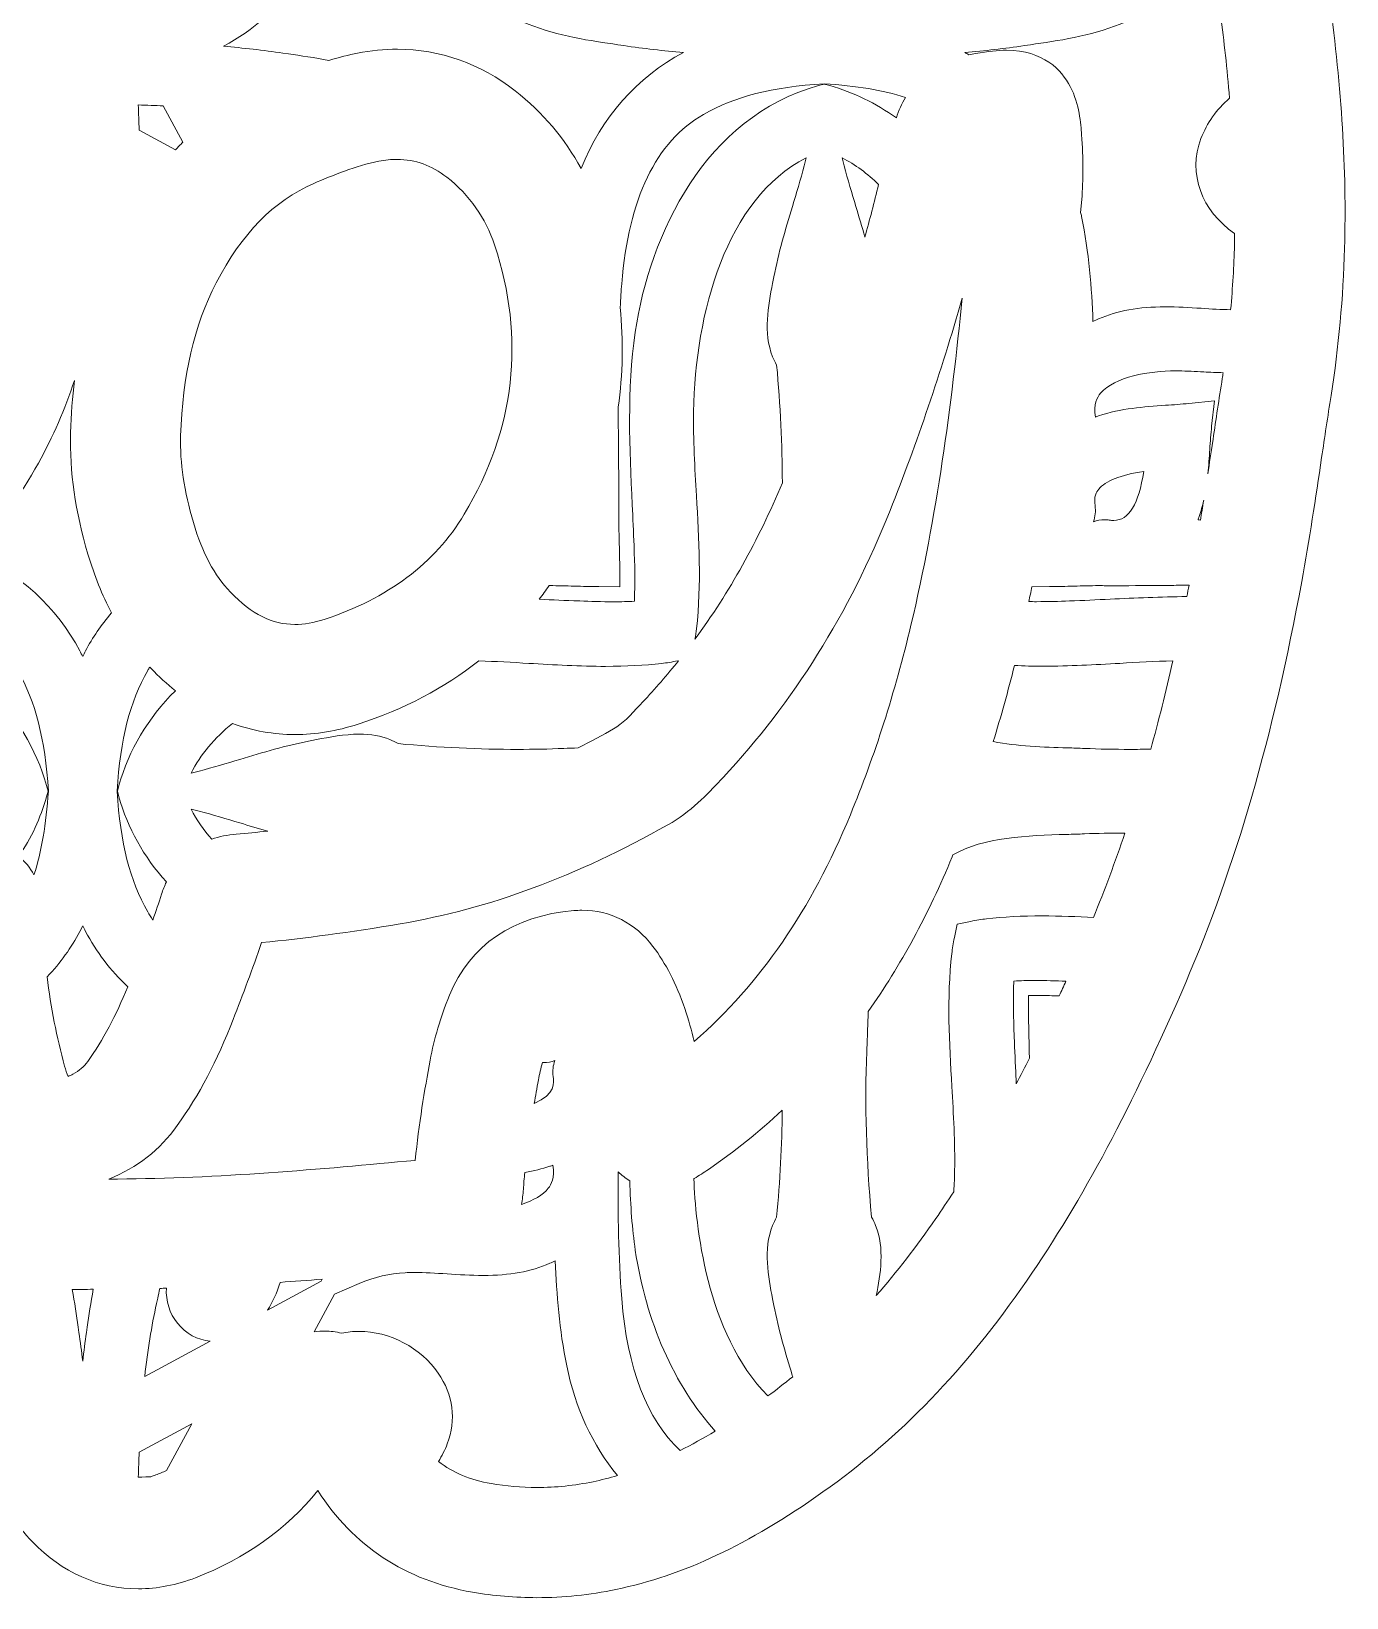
# Model space of a CAD drawing. Header units: inches. Extents: x 792 to 7891, y -1102 to 2748.
# Drawn here: x 4306 to 4750, y -1095 to -566 of the extents above; entities that cross this region are included whole.
import ezdxf

# ---------------------------------------------------------------- set-up
doc = ezdxf.new("R2010")
doc.units = ezdxf.units.IN
doc.header["$MEASUREMENT"] = 0
doc.layers.add('Layer 1', color=7, linetype='Continuous')

# ---------------------------------------------------------------- blocks, each defined once
blk = doc.blocks.new('block 15')
at = {"layer": 'Layer 1', "lineweight": 0}
for points, knots in [([(4744.07, -555.47), (4738.58, -515.81), (4728.66, -478.35), (4714.58, -444.14), (4701.51, -412.35), (4681.05, -383.56), (4653.79, -358.56), (4636.15, -342.39), (4616.35, -332.86), (4594.94, -330.24), (4588.32, -329.43), (4581.64, -329.01), (4575.1, -329.01), (4559.79, -329.01), (4544.75, -331.24), (4530.32, -335.64), (4514.45, -317.03), (4496.29, -301.08), (4476.17, -288.06), (4478.48, -288.44), (4480.87, -288.64), (4483.33, -288.64), (4483.39, -288.64), (4483.97, -288.63), (4483.97, -288.63), (4488.54, -288.57), (4492.7, -288.46), (4497.28, -287.74), (4515.42, -284.91), (4529.08, -274.07), (4535.72, -257.24), (4543.94, -236.41), (4542.36, -216.49), (4531.23, -199.15), (4534.14, -197.76), (4537.17, -196.56), (4540.31, -195.57), (4540.51, -195.63), (4540.75, -195.69), (4541.02, -195.78), (4545.95, -197.24), (4551.14, -199.57), (4557.85, -203.34), (4568.58, -209.35), (4578.83, -216.43), (4588.32, -224.38), (4590.15, -226.07), (4595.3, -230.67), (4603.38, -230.67), (4606.37, -230.67), (4609.27, -230.03), (4612.02, -228.77), (4616.21, -226.86), (4625.81, -220.75), (4624.56, -205.27), (4623.44, -190.58), (4614.05, -181.19), (4610.97, -178.11), (4602.68, -169.83), (4593.38, -164.75), (4585.18, -160.26), (4574.17, -154.24), (4562.38, -151.23), (4549.07, -151.05), (4549.07, -151.05), (4547.24, -151.04), (4547.24, -151.04), (4523.28, -151.04), (4501.75, -157.27), (4483.25, -169.57), (4482.27, -170.22), (4481.66, -170.4), (4480.39, -170.4), (4480.04, -170.4), (4479.68, -170.38), (4479.28, -170.36), (4476.5, -170.17), (4473.7, -170.07), (4470.97, -170.07), (4443.61, -170.07), (4418.63, -179.48), (4396.72, -198.04), (4391.26, -202.66), (4386.11, -207.55), (4381.31, -212.67), (4380.28, -191.22), (4377.92, -172.97), (4374.01, -155.84), (4372.25, -148.15), (4370.27, -142), (4367.76, -136.48), (4360.73, -120.96), (4350, -105.1), (4323.77, -105.1), (4320.71, -105.1), (4317.48, -105.31), (4313.87, -105.74), (4300.78, -107.3), (4287.93, -109.66), (4275.51, -111.94), (4275.51, -111.94), (4267.02, -113.49), (4267.02, -113.49), (4262.03, -114.39), (4256.8, -116.05), (4251.48, -118.42), (4248.35, -119.81), (4238.82, -124.04), (4235.16, -134.4), (4231.53, -144.72), (4236.23, -153.88), (4237.77, -156.89), (4239.15, -159.58), (4240.65, -162.23), (4241.98, -164.57), (4241.98, -164.57), (4242.03, -164.67), (4242.03, -164.67), (4243.01, -166.39), (4243.92, -168.01), (4244.8, -169.67), (4248.86, -177.28), (4251.58, -185.36), (4253.13, -194.37), (4253.53, -196.67), (4253.85, -198.99), (4254.11, -201.34), (4252.34, -199.48), (4250.49, -197.7), (4248.54, -195.98), (4223.35, -173.67), (4194.23, -162.37), (4162.01, -162.37), (4160.45, -162.37), (4158.86, -162.39), (4157.29, -162.45), (4127.81, -163.42), (4102.96, -174.03), (4083.42, -193.97), (4058.05, -194.3), (4038.64, -206.93), (4022.98, -219.28), (4013.76, -226.54), (4009.07, -236.01), (4009.04, -247.43), (4009.02, -254.6), (4013.19, -261.21), (4019.68, -264.28), (4022.15, -265.45), (4024.9, -266.07), (4027.63, -266.07), (4031.94, -266.07), (4036.13, -264.56), (4039.48, -261.81), (4039.48, -261.81), (4042.47, -259.32), (4042.47, -259.32), (4043.71, -258.28), (4044.69, -257.47), (4045.66, -256.72), (4049.04, -254.09), (4052.62, -251.6), (4056.35, -249.24), (4056.09, -263.31), (4061.02, -276.22), (4070.23, -285.61), (4079.27, -294.82), (4091.7, -299.9), (4105.22, -299.9), (4106.14, -299.9), (4107.06, -299.87), (4107.98, -299.83), (4108.98, -299.78), (4109.97, -299.71), (4110.95, -299.63), (4104.15, -304.43), (4097.84, -309.82), (4092.02, -315.79), (4087.25, -315.28), (4082.43, -315.02), (4077.64, -315.02), (4070.92, -315.02), (4064.12, -315.52), (4057.41, -316.52), (4025.88, -321.2), (3996.83, -335.87), (3971.08, -360.13), (3956.2, -374.14), (3943.34, -390.38), (3931.76, -409.76), (3913.95, -439.58), (3898.98, -472.16), (3886.01, -509.37), (3873.74, -544.54), (3864.61, -583.14), (3858.08, -627.38), (3851.44, -672.45), (3849.03, -712.41), (3850.7, -749.54), (3851.53, -767.8), (3853.21, -786.54), (3855.85, -806.82), (3861.46, -849.8), (3872.51, -891.17), (3888.69, -929.77), (3905.56, -970.02), (3928.25, -1006.26), (3956.13, -1037.47), (3966.76, -1049.36), (3979.07, -1059.45), (3992.73, -1067.45), (4004.52, -1074.35), (4016.92, -1077.85), (4029.61, -1077.85), (4036.4, -1077.85), (4043.24, -1076.83), (4049.95, -1074.8), (4074.31, -1067.45), (4094.48, -1054.05), (4109.88, -1034.98), (4112.87, -1031.27), (4115.75, -1027.23), (4118.57, -1022.77), (4121.34, -1027.7), (4124.2, -1032.67), (4127.15, -1037.58), (4137.22, -1054.33), (4150.28, -1068.49), (4165.98, -1079.68), (4179.94, -1089.63), (4195.25, -1094.67), (4211.47, -1094.67), (4220.31, -1094.67), (4229.34, -1093.13), (4238.3, -1090.09), (4259.88, -1082.77), (4277.46, -1071.04), (4290.7, -1055.13), (4290.71, -1055.16), (4290.73, -1055.19), (4290.74, -1055.21), (4295.54, -1063.6), (4300.55, -1070.44), (4306.04, -1076.13), (4316, -1086.44), (4328.34, -1091.89), (4341.74, -1091.89), (4348.13, -1091.89), (4354.63, -1090.63), (4361.06, -1088.15), (4377.8, -1081.69), (4391.67, -1071.82), (4402.4, -1058.77), (4414.15, -1077.37), (4432.06, -1089.18), (4454.55, -1093.04), (4461.73, -1094.28), (4469.06, -1094.9), (4476.36, -1094.9), (4485.26, -1094.9), (4494.22, -1093.97), (4502.99, -1092.13), (4525.96, -1087.32), (4547.54, -1077.17), (4572.97, -1059.22), (4598.8, -1040.98), (4621.29, -1017.69), (4641.72, -988.01), (4660.82, -960.27), (4677.41, -929.18), (4695.49, -887.2), (4712.31, -848.16), (4725.13, -803.89), (4734.68, -751.86), (4737.27, -737.77), (4739.37, -723.64), (4741.41, -709.97), (4742.42, -703.16), (4743.47, -696.11), (4744.58, -689.06), (4747.17, -672.68), (4748.7, -655.93), (4749.15, -639.27), (4749.87, -612.76), (4748.2, -585.35), (4744.07, -555.47)], [0, 0, 0, 0, 1, 1, 1, 2, 2, 2, 3, 3, 3, 4, 4, 4, 5, 5, 5, 6, 6, 6, 7, 7, 7, 8, 8, 8, 9, 9, 9, 10, 10, 10, 11, 11, 11, 12, 12, 12, 13, 13, 13, 14, 14, 14, 15, 15, 15, 16, 16, 16, 17, 17, 17, 18, 18, 18, 19, 19, 19, 20, 20, 20, 21, 21, 21, 22, 22, 22, 23, 23, 23, 24, 24, 24, 25, 25, 25, 26, 26, 26, 27, 27, 27, 28, 28, 28, 29, 29, 29, 30, 30, 30, 31, 31, 31, 32, 32, 32, 33, 33, 33, 34, 34, 34, 35, 35, 35, 36, 36, 36, 37, 37, 37, 38, 38, 38, 39, 39, 39, 40, 40, 40, 41, 41, 41, 42, 42, 42, 43, 43, 43, 44, 44, 44, 45, 45, 45, 46, 46, 46, 47, 47, 47, 48, 48, 48, 49, 49, 49, 50, 50, 50, 51, 51, 51, 52, 52, 52, 53, 53, 53, 54, 54, 54, 55, 55, 55, 56, 56, 56, 57, 57, 57, 58, 58, 58, 59, 59, 59, 60, 60, 60, 61, 61, 61, 62, 62, 62, 63, 63, 63, 64, 64, 64, 65, 65, 65, 66, 66, 66, 67, 67, 67, 68, 68, 68, 69, 69, 69, 70, 70, 70, 71, 71, 71, 72, 72, 72, 73, 73, 73, 74, 74, 74, 75, 75, 75, 76, 76, 76, 77, 77, 77, 78, 78, 78, 79, 79, 79, 80, 80, 80, 81, 81, 81, 82, 82, 82, 83, 83, 83, 84, 84, 84, 85, 85, 85, 86, 86, 86, 87, 87, 87, 88, 88, 88, 89, 89, 89, 90, 90, 90, 91, 91, 91, 92, 92, 92, 93, 93, 93, 94, 94, 94, 95, 95, 95, 95]), ([(4486.06, -504.8), (4484.1, -504.36), (4482.06, -504.13), (4479.99, -504.13), (4469.66, -504.13), (4459.18, -509.66), (4453.28, -518.23), (4448.23, -525.54), (4447.15, -534.01), (4450.22, -542.07), (4458.61, -564.11), (4485.72, -568.02), (4503.66, -570.61), (4503.66, -570.61), (4505.72, -570.91), (4505.72, -570.91), (4512.43, -571.89), (4519.17, -572.65), (4525.83, -573.24), (4510.14, -581.54), (4498.22, -595.14), (4491.26, -612.39), (4485.79, -602.33), (4478.33, -593.55), (4468.97, -586.15), (4457.35, -576.98), (4443.6, -572.13), (4429.21, -572.13), (4424.79, -572.13), (4420.26, -572.58), (4415.75, -573.47), (4412.78, -574.06), (4409.74, -574.83), (4406.09, -575.93), (4401.3, -574.99), (4396.6, -574.31), (4392.4, -573.7), (4392.4, -573.7), (4390.58, -573.44), (4390.58, -573.44), (4383.87, -572.46), (4377.13, -571.7), (4370.47, -571.11), (4390.8, -560.35), (4404.8, -540.7), (4409.89, -515.74), (4412.35, -503.69), (4413.34, -491.54), (4413.73, -480.3), (4414.34, -480.6), (4414.96, -480.89), (4415.59, -481.16), (4422, -483.95), (4429.16, -485.25), (4438.13, -485.25), (4442.23, -485.25), (4446.32, -485), (4450.28, -484.75), (4454.17, -484.5), (4457.84, -484.27), (4461.46, -484.27), (4462.51, -484.27), (4463.49, -484.29), (4464.44, -484.33), (4469.67, -484.55), (4474.76, -485.75), (4480, -488.01), (4480, -488.01), (4488.32, -491.59), (4488.32, -491.59), (4488.32, -491.59), (4498.17, -509.79), (4498.17, -509.79), (4494.81, -507.55), (4490.74, -505.85), (4486.06, -504.8)], [0, 0, 0, 0, 1, 1, 1, 2, 2, 2, 3, 3, 3, 4, 4, 4, 5, 5, 5, 6, 6, 6, 7, 7, 7, 8, 8, 8, 9, 9, 9, 10, 10, 10, 11, 11, 11, 12, 12, 12, 13, 13, 13, 14, 14, 14, 15, 15, 15, 16, 16, 16, 17, 17, 17, 18, 18, 18, 19, 19, 19, 20, 20, 20, 21, 21, 21, 22, 22, 22, 23, 23, 23, 24, 24, 24, 25, 25, 25, 25]), ([(4666.73, -488.01), (4671.97, -485.75), (4677.06, -484.55), (4682.29, -484.33), (4683.22, -484.29), (4684.22, -484.27), (4685.25, -484.27), (4686.72, -484.27), (4688.21, -484.31), (4689.78, -484.38), (4697.7, -508.48), (4703.57, -534.08), (4707.23, -560.57), (4708.46, -569.47), (4709.48, -578.7), (4710.32, -588.67), (4705.88, -592.49), (4702.64, -597.05), (4700.65, -602.28), (4696.15, -614.08), (4700.81, -626.73), (4712.01, -634.3), (4712.01, -635.67), (4712.01, -636.98), (4711.98, -638.26), (4711.79, -645.28), (4711.35, -652.59), (4710.67, -660.07), (4707.44, -660.03), (4704.16, -659.82), (4700.71, -659.6), (4696.75, -659.36), (4692.66, -659.1), (4688.56, -659.1), (4679.59, -659.1), (4672.43, -660.4), (4666.02, -663.19), (4665.39, -663.46), (4664.77, -663.75), (4664.16, -664.05), (4663.77, -652.81), (4662.78, -640.67), (4660.32, -628.62), (4660.23, -628.15), (4660.11, -627.69), (4659.99, -627.23), (4659.99, -627.23), (4660.37, -622.84), (4660.37, -622.84), (4660.93, -616.28), (4660.92, -609.11), (4660.33, -600.92), (4660.08, -597.35), (4659.61, -590.7), (4656.5, -584.74), (4653.57, -579.15), (4647.46, -572.48), (4634.94, -572.48), (4631.87, -572.48), (4628.79, -572.87), (4624.51, -573.54), (4623.7, -573.66), (4622.95, -573.83), (4622.25, -574.01), (4621.82, -573.75), (4621.37, -573.49), (4620.9, -573.24), (4627.56, -572.65), (4634.3, -571.9), (4641.01, -570.91), (4641.01, -570.91), (4643.07, -570.61), (4643.07, -570.61), (4661.01, -568.02), (4688.12, -564.11), (4696.51, -542.07), (4699.58, -534.01), (4698.49, -525.54), (4693.45, -518.23), (4687.55, -509.66), (4677.06, -504.13), (4666.74, -504.13), (4664.67, -504.13), (4662.63, -504.36), (4660.67, -504.8), (4655.99, -505.85), (4651.92, -507.55), (4648.56, -509.79), (4648.56, -509.79), (4658.41, -491.59), (4658.41, -491.59), (4658.41, -491.59), (4666.73, -488.01), (4666.73, -488.01)], [0, 0, 0, 0, 1, 1, 1, 2, 2, 2, 3, 3, 3, 4, 4, 4, 5, 5, 5, 6, 6, 6, 7, 7, 7, 8, 8, 8, 9, 9, 9, 10, 10, 10, 11, 11, 11, 12, 12, 12, 13, 13, 13, 14, 14, 14, 15, 15, 15, 16, 16, 16, 17, 17, 17, 18, 18, 18, 19, 19, 19, 20, 20, 20, 21, 21, 21, 22, 22, 22, 23, 23, 23, 24, 24, 24, 25, 25, 25, 26, 26, 26, 27, 27, 27, 28, 28, 28, 29, 29, 29, 30, 30, 30, 31, 31, 31, 31]), ([(4509.58, -667.68), (4506.73, -687.21), (4507.66, -706.88), (4508.55, -725.9), (4508.77, -730.44), (4508.99, -735.12), (4509.15, -739.7), (4509.15, -739.7), (4509.16, -740.1), (4509.16, -740.1), (4509.37, -745.85), (4509.59, -752.19), (4509.26, -758.5), (4507.09, -758.61), (4504.77, -758.67), (4502.27, -758.67), (4498.29, -758.67), (4494.33, -758.53), (4490.85, -758.4), (4490.85, -758.4), (4490.46, -758.39), (4490.46, -758.39), (4486.05, -758.23), (4481.54, -758.02), (4477.16, -757.82), (4478.29, -756.31), (4479.39, -754.78), (4480.44, -753.23), (4480.44, -753.23), (4480.73, -753.23), (4480.73, -753.23), (4483.32, -753.23), (4486.09, -753.31), (4489.03, -753.39), (4491.69, -753.46), (4494.44, -753.53), (4497.26, -753.56), (4497.26, -753.56), (4504.38, -753.62), (4504.38, -753.62), (4504.38, -753.62), (4504.32, -746.5), (4504.32, -746.5), (4504.29, -743.69), (4504.22, -740.93), (4504.15, -738.27), (4504.06, -735.07), (4503.98, -732.04), (4503.99, -729.25), (4504.04, -721.57), (4503.97, -713.75), (4503.9, -706.19), (4503.86, -701.78), (4503.82, -697.37), (4503.8, -692.95), (4505.39, -681.85), (4505.62, -670.54), (4504.47, -659.32), (4504.64, -656.21), (4504.8, -653.65), (4504.99, -651.3), (4507.28, -622.53), (4516.58, -603.3), (4532.64, -594.12), (4543.15, -588.12), (4555.72, -584.92), (4573.36, -583.76), (4584.31, -584.48), (4593.16, -585.95), (4600.85, -588.4), (4599.56, -590.53), (4598.52, -592.85), (4597.76, -595.34), (4590.84, -590.32), (4583.3, -586.65), (4575.24, -584.4), (4575.24, -584.4), (4573.36, -583.88), (4573.36, -583.88), (4573.36, -583.88), (4571.48, -584.4), (4571.48, -584.4), (4533.24, -595.07), (4514.43, -634.41), (4509.58, -667.68)], [0, 0, 0, 0, 1, 1, 1, 2, 2, 2, 3, 3, 3, 4, 4, 4, 5, 5, 5, 6, 6, 6, 7, 7, 7, 8, 8, 8, 9, 9, 9, 10, 10, 10, 11, 11, 11, 12, 12, 12, 13, 13, 13, 14, 14, 14, 15, 15, 15, 16, 16, 16, 17, 17, 17, 18, 18, 18, 19, 19, 19, 20, 20, 20, 21, 21, 21, 22, 22, 22, 23, 23, 23, 24, 24, 24, 25, 25, 25, 26, 26, 26, 27, 27, 27, 28, 28, 28, 28]), ([(4341.7, -590.94), (4344.65, -591.02), (4347.46, -591.13), (4350.16, -591.24), (4350.16, -591.24), (4356.79, -603.49), (4356.79, -603.49), (4355.93, -604.34), (4355.1, -605.19), (4354.29, -606.05), (4354.29, -606.05), (4342, -599.4), (4342, -599.4), (4341.89, -596.7), (4341.78, -593.89), (4341.7, -590.94)], [0, 0, 0, 0, 1, 1, 1, 2, 2, 2, 3, 3, 3, 4, 4, 4, 5, 5, 5, 5]), ([(4451.79, -729.13), (4441.87, -745.7), (4425.95, -757.64), (4404.5, -764.62), (4401.01, -765.75), (4397.68, -766.33), (4394.59, -766.33), (4386.9, -766.33), (4379.99, -762.86), (4372.84, -755.43), (4367.39, -749.77), (4363.42, -742.31), (4360.33, -731.96), (4357.18, -721.38), (4355.76, -711.79), (4355.99, -702.69), (4356.64, -682.36), (4360.58, -665.44), (4368.04, -650.99), (4376.62, -634.36), (4387.4, -623.39), (4400.99, -617.46), (4407.16, -614.76), (4415.24, -611.47), (4422.94, -609.96), (4425.09, -609.53), (4427.2, -609.32), (4429.2, -609.32), (4435.23, -609.32), (4440.86, -611.34), (4445.92, -615.34), (4453.63, -621.43), (4459.06, -629.13), (4462.06, -638.22), (4472.47, -669.79), (4469.02, -700.38), (4451.79, -729.13)], [0, 0, 0, 0, 1, 1, 1, 2, 2, 2, 3, 3, 3, 4, 4, 4, 5, 5, 5, 6, 6, 6, 7, 7, 7, 8, 8, 8, 9, 9, 9, 10, 10, 10, 11, 11, 11, 12, 12, 12, 12]), ([(4556.4, -648.99), (4556.26, -649.7), (4556.12, -650.44), (4555.97, -651.19), (4554.51, -658.63), (4552.69, -667.89), (4555.97, -675.94), (4556.34, -676.87), (4556.8, -677.8), (4557.33, -678.76), (4558.58, -692.34), (4559.23, -705.69), (4559.25, -718.47), (4551.11, -738.04), (4541.35, -755.52), (4529.72, -771.34), (4529.94, -770.08), (4530.12, -768.9), (4530.25, -767.77), (4531.97, -752.71), (4531.09, -737.54), (4530.23, -722.88), (4529.69, -713.53), (4529.12, -703.87), (4529.28, -694.56), (4529.83, -661.12), (4540.26, -622.66), (4567.3, -608.77), (4567.3, -608.77), (4566.59, -611.52), (4566.59, -611.52), (4565.41, -616.09), (4563.99, -620.76), (4562.63, -625.27), (4560.32, -632.91), (4557.94, -640.81), (4556.4, -648.99)], [0, 0, 0, 0, 1, 1, 1, 2, 2, 2, 3, 3, 3, 4, 4, 4, 5, 5, 5, 6, 6, 6, 7, 7, 7, 8, 8, 8, 9, 9, 9, 10, 10, 10, 11, 11, 11, 12, 12, 12, 12]), ([(4591.78, -617.85), (4590.28, -623.84), (4588.72, -629.76), (4587.13, -635.58), (4586.16, -632.1), (4585.12, -628.66), (4584.1, -625.28), (4582.73, -620.76), (4581.32, -616.09), (4580.14, -611.52), (4580.14, -611.52), (4579.43, -608.78), (4579.43, -608.78), (4583.88, -611.08), (4588, -614.11), (4591.78, -617.85)], [0, 0, 0, 0, 1, 1, 1, 2, 2, 2, 3, 3, 3, 4, 4, 4, 5, 5, 5, 5]), ([(4529.49, -907.09), (4528.63, -903.47), (4527.59, -899.77), (4526.29, -896.03), (4523.33, -887.48), (4519.92, -880.81), (4515.56, -875.04), (4509.61, -867.16), (4501.09, -862.82), (4491.55, -862.82), (4490.65, -862.82), (4489.74, -862.86), (4488.83, -862.94), (4468.3, -864.67), (4453.77, -874.55), (4446.82, -891.52), (4443.74, -899.05), (4441.6, -906.22), (4440.28, -913.41), (4438.44, -923.45), (4436.46, -935.11), (4435.27, -947.25), (4403.61, -950.22), (4368.33, -953.37), (4334.63, -953.56), (4334.63, -953.56), (4331.74, -953.57), (4331.74, -953.57), (4341.48, -949.65), (4348.97, -943.78), (4354.86, -935.54), (4362.23, -925.23), (4368.4, -913.51), (4373.74, -899.71), (4377, -891.28), (4380.35, -882.6), (4383.36, -873.7), (4397.88, -872.35), (4413.25, -870.28), (4430.19, -867.4), (4460.25, -862.29), (4489.81, -851.36), (4520.56, -833.99), (4528.35, -829.59), (4533.92, -823.64), (4538.39, -818.85), (4538.39, -818.85), (4539.21, -817.98), (4539.21, -817.98), (4562.94, -792.67), (4581.92, -762.35), (4595.64, -727.86), (4604.73, -705), (4612.78, -681.32), (4620, -656.17), (4616.38, -692.48), (4611.43, -729.86), (4602.7, -766.55), (4597.32, -789.17), (4590.43, -810.71), (4582.23, -830.58), (4569.04, -862.55), (4551.72, -887.69), (4529.49, -907.09)], [0, 0, 0, 0, 1, 1, 1, 2, 2, 2, 3, 3, 3, 4, 4, 4, 5, 5, 5, 6, 6, 6, 7, 7, 7, 8, 8, 8, 9, 9, 9, 10, 10, 10, 11, 11, 11, 12, 12, 12, 13, 13, 13, 14, 14, 14, 15, 15, 15, 16, 16, 16, 17, 17, 17, 18, 18, 18, 19, 19, 19, 20, 20, 20, 21, 21, 21, 21]), ([(4696.56, -691.71), (4693.99, -691.98), (4691.41, -692.16), (4688.68, -692.35), (4681.28, -692.85), (4673.62, -693.38), (4666.03, -695.94), (4665.68, -696.06), (4665.32, -696.19), (4664.97, -696.32), (4664.97, -696.31), (4664.97, -696.31), (4664.97, -696.3), (4664.21, -691.89), (4665.62, -689.61), (4666.74, -688.28), (4671.45, -682.69), (4683.29, -680.71), (4692, -680.71), (4692.39, -680.71), (4692.78, -680.72), (4693.16, -680.73), (4695.93, -680.78), (4698.68, -680.92), (4701.6, -681.06), (4703.75, -681.17), (4705.94, -681.28), (4708.14, -681.35), (4708.05, -682), (4707.95, -682.64), (4707.85, -683.26), (4706.76, -690.13), (4705.72, -697.11), (4704.72, -703.86), (4704.72, -703.86), (4704.62, -704.49), (4704.62, -704.49), (4704.05, -708.35), (4703.5, -711.99), (4702.96, -715.46), (4703.25, -712.71), (4703.44, -709.99), (4703.62, -707.29), (4703.81, -704.56), (4703.99, -701.98), (4704.26, -699.41), (4704.26, -699.41), (4705.19, -690.78), (4705.19, -690.78), (4705.19, -690.78), (4696.56, -691.71), (4696.56, -691.71)], [0, 0, 0, 0, 1, 1, 1, 2, 2, 2, 3, 3, 3, 4, 4, 4, 5, 5, 5, 6, 6, 6, 7, 7, 7, 8, 8, 8, 9, 9, 9, 10, 10, 10, 11, 11, 11, 12, 12, 12, 13, 13, 13, 14, 14, 14, 15, 15, 15, 16, 16, 16, 17, 17, 17, 17]), ([(4324.69, -742.59), (4326.87, -749.89), (4329.49, -756.42), (4332.65, -762.41), (4329.18, -766.48), (4326.25, -770.78), (4323.89, -775.26), (4323.57, -775.89), (4323.25, -776.51), (4322.94, -777.15), (4322.62, -776.51), (4322.3, -775.89), (4321.98, -775.26), (4314.26, -760.58), (4301.56, -748.97), (4285.57, -741.78), (4294.32, -732.96), (4301.83, -722.93), (4307.96, -711.85), (4312.89, -702.94), (4316.95, -693.66), (4320.15, -683.95), (4319.46, -689.62), (4319.02, -695.5), (4318.82, -701.61), (4318.48, -714.78), (4320.4, -728.18), (4324.69, -742.59)], [0, 0, 0, 0, 1, 1, 1, 2, 2, 2, 3, 3, 3, 4, 4, 4, 5, 5, 5, 6, 6, 6, 7, 7, 7, 8, 8, 8, 9, 9, 9, 9]), ([(4669.67, -731.09), (4669.14, -731.02), (4668.61, -730.98), (4668.08, -730.98), (4666.79, -730.98), (4665.52, -731.21), (4664.32, -731.65), (4664.93, -729.96), (4665.13, -728.13), (4664.87, -726.3), (4664.43, -723.18), (4665.3, -721.65), (4666.1, -720.67), (4668.39, -717.84), (4673.49, -715.83), (4681.3, -714.66), (4679.64, -725.65), (4676.27, -731.21), (4671.25, -731.21), (4670.75, -731.21), (4670.22, -731.17), (4669.67, -731.09)], [0, 0, 0, 0, 1, 1, 1, 2, 2, 2, 3, 3, 3, 4, 4, 4, 5, 5, 5, 6, 6, 6, 7, 7, 7, 7]), ([(4700.47, -731.11), (4700.21, -731.08), (4699.94, -731.05), (4699.67, -731), (4699.66, -731), (4699.66, -731), (4699.65, -731), (4699.78, -730.65), (4699.91, -730.29), (4700.03, -729.94), (4700.65, -728.1), (4701.15, -726.26), (4701.56, -724.42), (4701.19, -726.71), (4700.83, -728.94), (4700.47, -731.11)], [0, 0, 0, 0, 1, 1, 1, 2, 2, 2, 3, 3, 3, 4, 4, 4, 5, 5, 5, 5]), ([(4669.95, -757.8), (4665.46, -758.01), (4660.81, -758.23), (4656.26, -758.39), (4652.74, -758.52), (4648.97, -758.64), (4645.12, -758.64), (4644.22, -758.64), (4643.35, -758.63), (4642.5, -758.62), (4642.85, -756.96), (4643.19, -755.29), (4643.53, -753.61), (4643.53, -753.61), (4649.47, -753.56), (4649.47, -753.56), (4652.28, -753.53), (4655.04, -753.46), (4657.7, -753.39), (4660.63, -753.31), (4663.41, -753.23), (4666, -753.23), (4666, -753.23), (4666.72, -753.23), (4666.72, -753.23), (4668.38, -753.24), (4670.05, -753.25), (4671.71, -753.25), (4677.72, -753.25), (4683.83, -753.19), (4689.75, -753.14), (4692.03, -753.12), (4694.32, -753.1), (4696.61, -753.08), (4696.36, -754.35), (4696.11, -755.63), (4695.85, -756.92), (4687.16, -757), (4678.42, -757.41), (4669.95, -757.8)], [0, 0, 0, 0, 1, 1, 1, 2, 2, 2, 3, 3, 3, 4, 4, 4, 5, 5, 5, 6, 6, 6, 7, 7, 7, 8, 8, 8, 9, 9, 9, 10, 10, 10, 11, 11, 11, 12, 12, 12, 13, 13, 13, 13]), ([(4310.71, -824.48), (4310.71, -824.48), (4311.23, -822.6), (4311.23, -822.6), (4311.23, -822.6), (4310.71, -820.72), (4310.71, -820.72), (4303.76, -795.83), (4283.08, -776), (4253.91, -765.44), (4258.11, -763.15), (4262.2, -760.65), (4266.16, -757.94), (4282.77, -762.43), (4294.47, -770.48), (4300.99, -781.88), (4306.99, -792.39), (4310.19, -804.97), (4311.35, -822.6), (4310.61, -833.83), (4309.05, -843.01), (4306.46, -850.9), (4305.22, -848.5), (4303.47, -846.38), (4301.34, -844.72), (4305.57, -838.41), (4308.71, -831.63), (4310.71, -824.48)], [0, 0, 0, 0, 1, 1, 1, 2, 2, 2, 3, 3, 3, 4, 4, 4, 5, 5, 5, 6, 6, 6, 7, 7, 7, 8, 8, 8, 9, 9, 9, 9]), ([(4334.52, -822.6), (4335.68, -804.96), (4338.88, -792.39), (4344.88, -781.88), (4345.1, -781.49), (4345.33, -781.11), (4345.57, -780.72), (4345.73, -780.89), (4345.89, -781.05), (4346.04, -781.22), (4348.66, -783.93), (4351.39, -786.43), (4354.23, -788.69), (4344.92, -797.96), (4338.52, -808.7), (4335.16, -820.72), (4335.16, -820.72), (4334.64, -822.6), (4334.64, -822.6), (4334.64, -822.6), (4335.16, -824.48), (4335.16, -824.48), (4338.11, -835.05), (4343.49, -844.71), (4351.18, -853.26), (4350.56, -854.57), (4350.03, -855.95), (4349.57, -857.38), (4348.63, -860.33), (4347.63, -863.27), (4346.63, -866.12), (4346.01, -865.21), (4345.43, -864.28), (4344.88, -863.33), (4338.88, -852.82), (4335.68, -840.24), (4334.52, -822.6)], [0, 0, 0, 0, 1, 1, 1, 2, 2, 2, 3, 3, 3, 4, 4, 4, 5, 5, 5, 6, 6, 6, 7, 7, 7, 8, 8, 8, 9, 9, 9, 10, 10, 10, 11, 11, 11, 12, 12, 12, 12]), ([(4426.7, -805.21), (4423.67, -803.97), (4420.28, -803.38), (4416.33, -803.38), (4411.28, -803.38), (4406.32, -804.35), (4401.95, -805.21), (4401.2, -805.36), (4400.46, -805.5), (4399.75, -805.64), (4391.58, -807.18), (4383.68, -809.56), (4376.04, -811.87), (4371.52, -813.23), (4366.85, -814.64), (4362.28, -815.83), (4362.28, -815.83), (4359.53, -816.54), (4359.53, -816.54), (4362.76, -810.26), (4367.45, -804.64), (4373.54, -799.75), (4380.33, -802.24), (4387.41, -803.5), (4394.62, -803.5), (4401.61, -803.5), (4408.81, -802.32), (4416, -799.98), (4431.37, -794.98), (4445.07, -787.8), (4456.74, -778.63), (4462.36, -778.81), (4468.07, -779.15), (4473.63, -779.47), (4482.11, -779.97), (4490.88, -780.48), (4499.57, -780.48), (4506.51, -780.48), (4512.71, -780.15), (4518.53, -779.49), (4520.18, -779.3), (4521.94, -779.01), (4523.9, -778.62), (4523.9, -778.62), (4524.19, -778.56), (4524.19, -778.56), (4520.34, -783.38), (4516.31, -788.04), (4512.07, -792.55), (4512.07, -792.55), (4511.23, -793.45), (4511.23, -793.45), (4507.93, -796.98), (4505.09, -800.02), (4502.27, -801.61), (4498.62, -803.68), (4494.76, -805.73), (4490.24, -808.02), (4488.59, -808.07), (4486.98, -808.13), (4485.41, -808.19), (4480.34, -808.4), (4475.13, -808.51), (4469.91, -808.51), (4457.01, -808.51), (4443.42, -807.86), (4429.52, -806.57), (4428.56, -806.04), (4427.63, -805.58), (4426.7, -805.21)], [0, 0, 0, 0, 1, 1, 1, 2, 2, 2, 3, 3, 3, 4, 4, 4, 5, 5, 5, 6, 6, 6, 7, 7, 7, 8, 8, 8, 9, 9, 9, 10, 10, 10, 11, 11, 11, 12, 12, 12, 13, 13, 13, 14, 14, 14, 15, 15, 15, 16, 16, 16, 17, 17, 17, 18, 18, 18, 19, 19, 19, 20, 20, 20, 21, 21, 21, 22, 22, 22, 23, 23, 23, 23]), ([(4676.61, -808.5), (4671.44, -808.5), (4666.29, -808.4), (4661.31, -808.19), (4659.43, -808.11), (4657.49, -808.05), (4655.51, -807.99), (4647.45, -807.74), (4638.55, -807.46), (4630.5, -805.85), (4633.12, -797.34), (4635.52, -788.75), (4637.65, -780.19), (4640.77, -780.34), (4644.02, -780.42), (4647.47, -780.42), (4656.1, -780.42), (4664.8, -779.93), (4673.22, -779.46), (4679.13, -779.12), (4685.19, -778.78), (4691.18, -778.62), (4688.79, -789.11), (4686.28, -799.09), (4683.68, -808.44), (4681.29, -808.48), (4678.93, -808.5), (4676.61, -808.5)], [0, 0, 0, 0, 1, 1, 1, 2, 2, 2, 3, 3, 3, 4, 4, 4, 5, 5, 5, 6, 6, 6, 7, 7, 7, 8, 8, 8, 9, 9, 9, 9]), ([(4376.04, -833.34), (4379.13, -834.27), (4382.27, -835.22), (4385.45, -836.12), (4381.84, -836.5), (4378.31, -836.83), (4374.82, -837.11), (4371.87, -837.35), (4369.09, -837.94), (4366.53, -838.86), (4363.73, -835.69), (4361.39, -832.29), (4359.53, -828.67), (4359.53, -828.67), (4362.28, -829.38), (4362.28, -829.38), (4366.85, -830.56), (4371.52, -831.98), (4376.04, -833.34)], [0, 0, 0, 0, 1, 1, 1, 2, 2, 2, 3, 3, 3, 4, 4, 4, 5, 5, 5, 6, 6, 6, 6]), ([(4590.76, -969.27), (4590.38, -968.34), (4589.93, -967.41), (4589.39, -966.45), (4587.6, -946.96), (4587.05, -928.16), (4587.78, -910.55), (4587.85, -908.68), (4587.92, -906.74), (4587.98, -904.76), (4588.06, -902.21), (4588.15, -899.6), (4588.27, -896.98), (4599.11, -881.63), (4608.64, -864.08), (4616.61, -844.76), (4616.7, -844.55), (4616.78, -844.33), (4616.87, -844.11), (4627.22, -838.07), (4642.07, -837.62), (4655.25, -837.22), (4657.32, -837.16), (4659.35, -837.1), (4661.31, -837.02), (4665.66, -836.84), (4670.13, -836.75), (4674.97, -836.74), (4671.66, -846.51), (4668.1, -856.06), (4664.33, -865.25), (4658.89, -864.97), (4652.97, -864.73), (4647.1, -864.73), (4640.18, -864.73), (4634, -865.06), (4628.2, -865.72), (4626.55, -865.91), (4624.79, -866.19), (4622.83, -866.59), (4622.83, -866.59), (4618.27, -867.51), (4618.27, -867.51), (4618.27, -867.51), (4617.35, -872.06), (4617.35, -872.06), (4616.95, -874.03), (4616.67, -875.79), (4616.48, -877.44), (4614.76, -892.5), (4615.64, -907.67), (4616.5, -922.33), (4617.04, -931.67), (4617.61, -941.33), (4617.45, -950.65), (4617.42, -952.8), (4617.32, -955.11), (4617.15, -957.83), (4615.04, -961.09), (4613.05, -964.08), (4611.09, -966.93), (4604.59, -976.36), (4597.93, -984.98), (4590.97, -992.93), (4592.39, -985.69), (4593.88, -976.93), (4590.76, -969.27)], [0, 0, 0, 0, 1, 1, 1, 2, 2, 2, 3, 3, 3, 4, 4, 4, 5, 5, 5, 6, 6, 6, 7, 7, 7, 8, 8, 8, 9, 9, 9, 10, 10, 10, 11, 11, 11, 12, 12, 12, 13, 13, 13, 14, 14, 14, 15, 15, 15, 16, 16, 16, 17, 17, 17, 18, 18, 18, 19, 19, 19, 20, 20, 20, 21, 21, 21, 22, 22, 22, 22]), ([(4321.98, -869.95), (4321.98, -869.95), (4322.94, -868.06), (4322.94, -868.06), (4323.25, -868.69), (4323.57, -869.32), (4323.89, -869.94), (4327.52, -876.85), (4332.3, -883.12), (4338.13, -888.63), (4334.2, -898.41), (4329.77, -906.7), (4324.61, -913.91), (4323.37, -915.63), (4321.79, -916.98), (4319.62, -918.14), (4319.09, -918.43), (4318.55, -918.69), (4317.99, -918.94), (4317.57, -917.93), (4317.19, -916.77), (4316.82, -915.45), (4314.12, -905.66), (4312.15, -895.55), (4310.94, -885.34), (4315.41, -880.56), (4319.11, -875.4), (4321.98, -869.95)], [0, 0, 0, 0, 1, 1, 1, 2, 2, 2, 3, 3, 3, 4, 4, 4, 5, 5, 5, 6, 6, 6, 7, 7, 7, 8, 8, 8, 9, 9, 9, 9]), ([(4642.41, -898.71), (4642.44, -901.51), (4642.5, -904.24), (4642.57, -906.88), (4642.62, -908.93), (4642.67, -910.89), (4642.7, -912.77), (4641.22, -915.72), (4639.75, -918.6), (4638.27, -921.43), (4638.23, -920.63), (4638.19, -919.83), (4638.16, -919.03), (4637.95, -914.59), (4637.74, -909.99), (4637.58, -905.5), (4637.58, -905.5), (4637.56, -905.11), (4637.56, -905.11), (4637.36, -899.36), (4637.13, -893.02), (4637.47, -886.71), (4639.64, -886.6), (4641.96, -886.54), (4644.46, -886.54), (4648.11, -886.54), (4651.74, -886.66), (4655.01, -886.77), (4654.26, -888.44), (4653.51, -890.08), (4652.77, -891.7), (4651.68, -891.68), (4650.58, -891.66), (4649.47, -891.65), (4649.47, -891.65), (4642.35, -891.59), (4642.35, -891.59), (4642.35, -891.59), (4642.41, -898.71), (4642.41, -898.71)], [0, 0, 0, 0, 1, 1, 1, 2, 2, 2, 3, 3, 3, 4, 4, 4, 5, 5, 5, 6, 6, 6, 7, 7, 7, 8, 8, 8, 9, 9, 9, 10, 10, 10, 11, 11, 11, 12, 12, 12, 13, 13, 13, 13]), ([(4481.85, -918.91), (4482.14, -920.92), (4482.71, -924.99), (4475.46, -928.01), (4475.88, -925.54), (4476.34, -922.92), (4476.86, -920.11), (4477.21, -918.17), (4477.67, -916.22), (4478.24, -914.22), (4478.37, -914.22), (4478.51, -914.23), (4478.65, -914.23), (4479.94, -914.23), (4481.21, -914), (4482.41, -913.56), (4481.79, -915.25), (4481.59, -917.08), (4481.85, -918.91)], [0, 0, 0, 0, 1, 1, 1, 2, 2, 2, 3, 3, 3, 4, 4, 4, 5, 5, 5, 6, 6, 6, 6]), ([(4529.35, -953.47), (4529.35, -953.47), (4529.51, -953.37), (4529.51, -953.37), (4531.13, -952.37), (4532.71, -951.39), (4534.28, -950.31), (4543.09, -944.29), (4551.43, -937.61), (4559.2, -930.36), (4559.09, -942.13), (4558.46, -954.21), (4557.33, -966.45), (4556.8, -967.41), (4556.34, -968.34), (4555.97, -969.27), (4552.69, -977.32), (4554.51, -986.58), (4555.97, -994.01), (4556.12, -994.77), (4556.26, -995.51), (4556.4, -996.22), (4557.93, -1004.39), (4560.32, -1012.28), (4562.62, -1019.91), (4562.66, -1020.04), (4562.7, -1020.17), (4562.74, -1020.3), (4559.91, -1022.61), (4557.13, -1024.76), (4554.34, -1026.81), (4533.42, -1005.58), (4529.9, -968.49), (4529.35, -953.47)], [0, 0, 0, 0, 1, 1, 1, 2, 2, 2, 3, 3, 3, 4, 4, 4, 5, 5, 5, 6, 6, 6, 7, 7, 7, 8, 8, 8, 9, 9, 9, 10, 10, 10, 11, 11, 11, 11]), ([(4480.19, -956.69), (4478.42, -958.93), (4475.27, -960.79), (4471.14, -962.14), (4471.44, -960.51), (4471.65, -958.77), (4471.78, -956.94), (4471.9, -955.17), (4472.05, -953.34), (4472.25, -951.36), (4475.36, -950.82), (4478.12, -950.14), (4480.69, -949.27), (4481.05, -949.15), (4481.4, -949.02), (4481.76, -948.89), (4481.76, -948.9), (4481.76, -948.9), (4481.76, -948.91), (4482.49, -953.17), (4481.21, -955.39), (4480.19, -956.69)], [0, 0, 0, 0, 1, 1, 1, 2, 2, 2, 3, 3, 3, 4, 4, 4, 5, 5, 5, 6, 6, 6, 7, 7, 7, 7]), ([(4503.8, -951.14), (4504.97, -952.26), (4506.28, -953.26), (4507.74, -954.15), (4507.93, -962.69), (4508.54, -970.38), (4509.58, -977.53), (4513.09, -1001.58), (4522.77, -1023.34), (4536.57, -1038.65), (4532.53, -1041.09), (4528.61, -1043.26), (4524.73, -1045.2), (4513.5, -1034.73), (4506.87, -1017.5), (4504.99, -993.91), (4503.87, -979.86), (4503.73, -965.4), (4503.8, -951.14)], [0, 0, 0, 0, 1, 1, 1, 2, 2, 2, 3, 3, 3, 4, 4, 4, 5, 5, 5, 6, 6, 6, 6]), ([(4443.02, -1019.09), (4437.12, -1010.52), (4426.64, -1004.99), (4416.31, -1004.99), (4414.29, -1004.99), (4412.3, -1005.2), (4410.38, -1005.62), (4409.42, -1005.35), (4408.47, -1005.16), (4407.51, -1005.05), (4406.6, -1004.95), (4405.69, -1004.9), (4404.81, -1004.9), (4403.65, -1004.9), (4402.39, -1004.98), (4401.08, -1005.19), (4401.08, -1005.19), (4407.98, -992.45), (4407.98, -992.45), (4407.98, -992.45), (4416.3, -988.86), (4416.3, -988.86), (4421.54, -986.61), (4426.63, -985.41), (4431.86, -985.19), (4432.8, -985.15), (4433.8, -985.13), (4434.84, -985.13), (4438.46, -985.13), (4442.13, -985.36), (4446.02, -985.6), (4449.98, -985.85), (4454.06, -986.11), (4458.17, -986.11), (4467.13, -986.11), (4474.3, -984.81), (4480.71, -982.02), (4481.34, -981.74), (4481.96, -981.46), (4482.57, -981.15), (4482.96, -992.4), (4483.94, -1004.55), (4486.41, -1016.6), (4489.31, -1030.8), (4495.17, -1043.42), (4503.56, -1053.67), (4500.82, -1054.48), (4498.09, -1055.17), (4495.37, -1055.74), (4489.12, -1057.04), (4482.71, -1057.71), (4476.33, -1057.71), (4471.13, -1057.71), (4465.93, -1057.27), (4460.85, -1056.39), (4454, -1055.21), (4448.04, -1052.71), (4443.06, -1048.93), (4444.27, -1047.04), (4445.28, -1045.03), (4446.08, -1042.93), (4449.15, -1034.87), (4448.06, -1026.4), (4443.02, -1019.09)], [0, 0, 0, 0, 1, 1, 1, 2, 2, 2, 3, 3, 3, 4, 4, 4, 5, 5, 5, 6, 6, 6, 7, 7, 7, 8, 8, 8, 9, 9, 9, 10, 10, 10, 11, 11, 11, 12, 12, 12, 13, 13, 13, 14, 14, 14, 15, 15, 15, 16, 16, 16, 17, 17, 17, 18, 18, 18, 19, 19, 19, 20, 20, 20, 21, 21, 21, 21]), ([(4385.32, -997.84), (4387.12, -995.15), (4388.56, -992), (4389.61, -988.44), (4394.2, -988.12), (4398.91, -987.76), (4403.79, -987.37), (4403.79, -987.37), (4403.53, -987.99), (4403.53, -987.99), (4403.53, -987.99), (4385.32, -997.84), (4385.32, -997.84)], [0, 0, 0, 0, 1, 1, 1, 2, 2, 2, 3, 3, 3, 4, 4, 4, 4]), ([(4326.51, -990.79), (4325.67, -995.23), (4325.04, -999.56), (4324.46, -1003.57), (4324.46, -1003.57), (4324.2, -1005.39), (4324.2, -1005.39), (4323.74, -1008.54), (4323.31, -1011.75), (4322.93, -1015.05), (4322.55, -1011.75), (4322.13, -1008.54), (4321.67, -1005.39), (4321.67, -1005.39), (4321.41, -1003.55), (4321.41, -1003.55), (4320.83, -999.56), (4320.21, -995.26), (4319.37, -990.84), (4320.57, -990.83), (4326.51, -990.79), (4326.51, -990.79)], [0, 0, 0, 0, 1, 1, 1, 2, 2, 2, 3, 3, 3, 4, 4, 4, 5, 5, 5, 6, 6, 6, 7, 7, 7, 7]), ([(4347.86, -995.64), (4347.86, -995.64), (4348.26, -993.78), (4348.26, -993.78), (4348.49, -992.74), (4348.72, -991.63), (4348.98, -990.48), (4349.72, -990.46), (4350.46, -990.44), (4351.19, -990.42), (4350.95, -994.63), (4352.28, -998.9), (4354.94, -1002.26), (4357.73, -1005.77), (4361.71, -1007.92), (4366.01, -1008.28), (4366.01, -1008.28), (4343.89, -1020.24), (4343.89, -1020.24), (4344.87, -1011.4), (4346.19, -1003.27), (4347.86, -995.64)], [0, 0, 0, 0, 1, 1, 1, 2, 2, 2, 3, 3, 3, 4, 4, 4, 5, 5, 5, 6, 6, 6, 7, 7, 7, 7]), ([(4347.67, -1053.46), (4347.08, -1053.69), (4346.49, -1053.89), (4345.92, -1054.06), (4345.92, -1054.06), (4342.87, -1054.18), (4341.71, -1054.22), (4341.8, -1051.2), (4341.89, -1048.42), (4342, -1045.8), (4342, -1045.8), (4359.78, -1036.19), (4359.78, -1036.19), (4359.78, -1036.19), (4351.26, -1051.95), (4351.26, -1051.95), (4350, -1052.52), (4348.82, -1053.01), (4347.67, -1053.46)], [0, 0, 0, 0, 1, 1, 1, 2, 2, 2, 3, 3, 3, 4, 4, 4, 5, 5, 5, 6, 6, 6, 6])]:
    blk.add_open_spline(points, degree=3, knots=knots, dxfattribs=at)

msp = doc.modelspace()

# ---------------------------------------------------------------- block references
at = {"layer": 'Layer 1'}
msp.add_blockref('block 15', (0, 0), dxfattribs=at)

doc.saveas('drawing.dxf')
